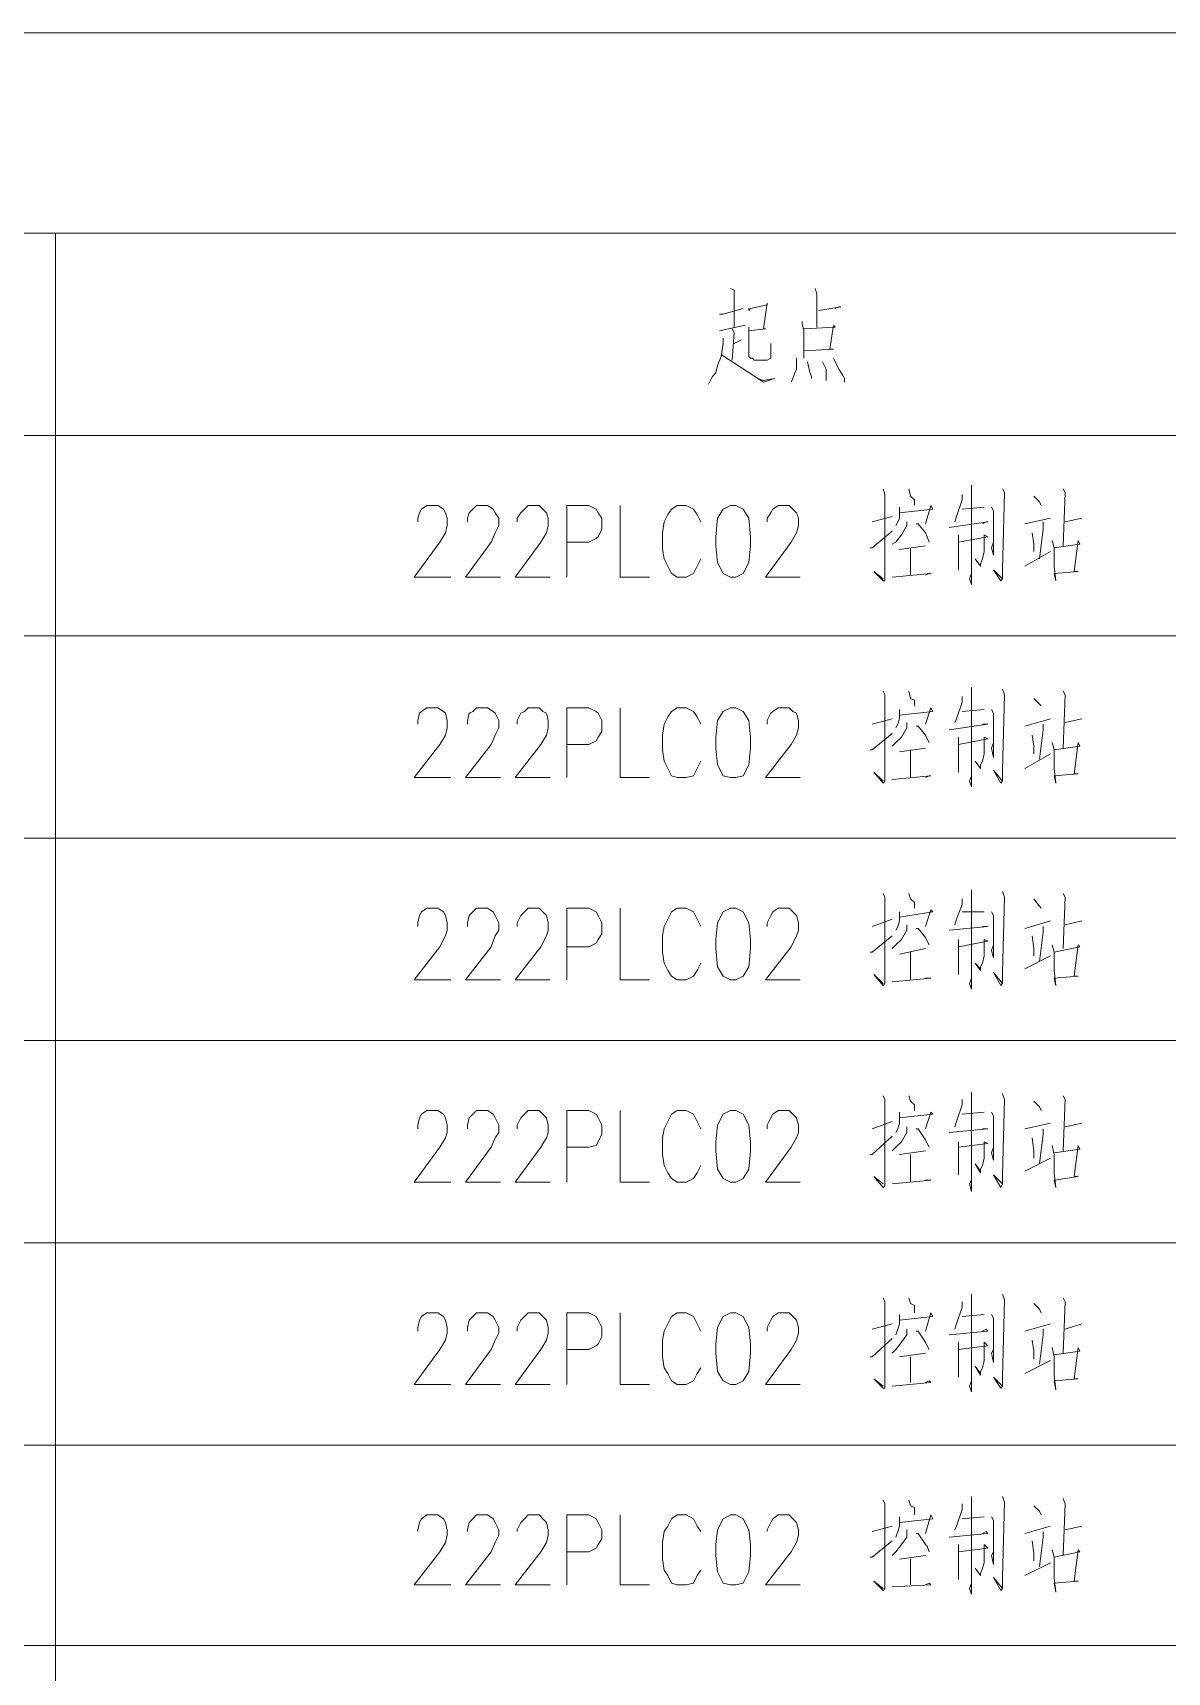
# Model space of a CAD drawing. Header units: millimetres. Extents: x 201 to 11482, y -7821 to 251.
# Drawn here: x 3279 to 3318.2, y -6773.4 to -6716.8 of the extents above; entities that cross this region are included whole.
import ezdxf

# ---------------------------------------------------------------- set-up
doc = ezdxf.new("R2010")
doc.units = ezdxf.units.MM

msp = doc.modelspace()

# ---------------------------------------------------------------- linework, layer by layer
at = {"color": 0, "lineweight": 18}
for points in [[(3548.745, -6723.713), (3548.745, -6716.792), (3240.008, -6716.792), (3240.008, -6723.713), (3548.745, -6723.713)], [(3259.883, -6730.698), (3279.822, -6730.698), (3279.822, -6723.713)], [(3279.822, -6730.698), (3329.606, -6730.698), (3329.606, -6723.713)], [(3303.127, -6725.618), (3303.254, -6725.682), (3303.254, -6725.682), (3303.254, -6726.952)], [(3306.048, -6725.618), (3306.111, -6725.809), (3306.111, -6726.952)], [(3302.746, -6726.507), (3302.809, -6726.507), (3302.873, -6726.507), (3303.571, -6726.317)], [(3303.762, -6726.317), (3303.762, -6726.38), (3303.825, -6726.317), (3304.397, -6726.19), (3304.397, -6726.126), (3304.27, -6727.015), (3304.333, -6727.015), (3303.762, -6727.079), (3303.762, -6726.952), (3303.762, -6727.333), (3303.762, -6727.65), (3303.762, -6727.777), (3303.762, -6727.968), (3303.825, -6728.031), (3303.889, -6728.031), (3303.952, -6728.095), (3304.143, -6728.095), (3304.397, -6728.095), (3304.524, -6728.031), (3304.524, -6728.031), (3304.524, -6727.523), (3304.524, -6728.031)], [(3306.175, -6726.38), (3306.937, -6726.253), (3306.873, -6726.253), (3306.746, -6726.317)], [(3302.746, -6727.079), (3303.635, -6726.888)], [(3305.603, -6726.761), (3305.603, -6726.825), (3305.667, -6727.079), (3305.667, -6728.031), (3305.667, -6727.777), (3306.683, -6727.714), (3306.556, -6727.714), (3306.683, -6726.888), (3306.746, -6726.952), (3305.667, -6727.015)], [(3302.873, -6727.333), (3302.873, -6727.523), (3302.809, -6727.968), (3302.682, -6728.285), (3302.619, -6728.539), (3302.492, -6728.666), (3302.365, -6728.92)], [(3303.19, -6727.015), (3303.254, -6727.142), (3303.19, -6728.095)], [(3303.254, -6727.523), (3303.508, -6727.396)], [(3302.809, -6727.904), (3304.27, -6728.857), (3304.651, -6728.73), (3304.27, -6728.793), (3304.079, -6728.73)], [(3305.413, -6728.031), (3305.413, -6728.412), (3305.349, -6728.539), (3305.286, -6728.73), (3305.222, -6728.857)], [(3306.683, -6728.031), (3306.873, -6728.412), (3307, -6728.603), (3307.064, -6728.73), (3307.064, -6728.857)], [(3305.794, -6728.158), (3305.857, -6728.476), (3305.921, -6728.666), (3305.921, -6728.73)], [(3306.302, -6728.158), (3306.429, -6728.412), (3306.429, -6728.666), (3306.429, -6728.793)], [(3259.883, -6730.698), (3259.883, -6737.62), (3279.822, -6737.62), (3279.822, -6730.698)], [(3279.822, -6737.62), (3329.606, -6737.62), (3329.606, -6730.698)], [(3308.397, -6732.54), (3308.461, -6732.73), (3308.461, -6735.524), (3308.461, -6735.715), (3308.397, -6735.715), (3308.08, -6735.397), (3308.397, -6735.651)], [(3309.286, -6732.54), (3309.35, -6732.794), (3309.477, -6732.921), (3309.477, -6732.984), (3309.477, -6733.111)], [(3311.445, -6732.413), (3311.445, -6732.54), (3311.445, -6735.842), (3311.382, -6735.651), (3311.445, -6735.461)], [(3312.525, -6732.54), (3312.588, -6732.667), (3312.525, -6735.334), (3312.525, -6735.461), (3312.525, -6735.588), (3312.525, -6735.651), (3312.461, -6735.715), (3312.207, -6735.334), (3312.525, -6735.651)], [(3314.62, -6732.54), (3314.684, -6732.667), (3314.62, -6734.508)], [(3292.332, -6733.683), (3292.332, -6733.556), (3292.395, -6733.365), (3292.459, -6733.238), (3292.649, -6733.111), (3293.03, -6733.111), (3293.221, -6733.238), (3293.284, -6733.365), (3293.348, -6733.556), (3293.348, -6733.81), (3293.284, -6734.064), (3293.094, -6734.381), (3292.205, -6735.588), (3293.475, -6735.588)], [(3294.046, -6733.683), (3294.046, -6733.556), (3294.11, -6733.365), (3294.237, -6733.238), (3294.364, -6733.111), (3294.745, -6733.111), (3294.935, -6733.238), (3294.999, -6733.365), (3295.126, -6733.556), (3295.126, -6733.81), (3294.999, -6734.064), (3294.872, -6734.381), (3293.983, -6735.588), (3295.189, -6735.588)], [(3295.761, -6733.683), (3295.761, -6733.556), (3295.888, -6733.365), (3296.015, -6733.238), (3296.142, -6733.111), (3296.523, -6733.111), (3296.65, -6733.238), (3296.777, -6733.365), (3296.84, -6733.556), (3296.84, -6733.81), (3296.777, -6734.064), (3296.586, -6734.381), (3295.697, -6735.588), (3296.904, -6735.588)], [(3297.475, -6735.588), (3297.475, -6733.111), (3298.237, -6733.111), (3298.491, -6733.238), (3298.555, -6733.365), (3298.682, -6733.556), (3298.682, -6733.937), (3298.555, -6734.191), (3298.491, -6734.254), (3298.237, -6734.381), (3297.475, -6734.381)], [(3299.317, -6733.111), (3299.317, -6735.588), (3300.333, -6735.588)], [(3302.111, -6733.683), (3301.984, -6733.429), (3301.857, -6733.238), (3301.603, -6733.111), (3301.285, -6733.111), (3301.095, -6733.238), (3300.968, -6733.429), (3300.841, -6733.683), (3300.777, -6734.064), (3300.777, -6734.635), (3300.841, -6734.953), (3300.968, -6735.207), (3301.095, -6735.461), (3301.285, -6735.588), (3301.603, -6735.588), (3301.857, -6735.461), (3301.984, -6735.207), (3302.111, -6734.953)], [(3303.127, -6733.111), (3302.873, -6733.238), (3302.682, -6733.556), (3302.619, -6734.191), (3302.619, -6734.508), (3302.682, -6735.08), (3302.873, -6735.461), (3303.127, -6735.588), (3303.317, -6735.588), (3303.571, -6735.461), (3303.762, -6735.08), (3303.825, -6734.508), (3303.825, -6734.191), (3303.762, -6733.556), (3303.571, -6733.238), (3303.317, -6733.111), (3303.127, -6733.111)], [(3304.397, -6733.683), (3304.397, -6733.556), (3304.524, -6733.365), (3304.587, -6733.238), (3304.778, -6733.111), (3305.159, -6733.111), (3305.286, -6733.238), (3305.413, -6733.365), (3305.476, -6733.556), (3305.476, -6733.81), (3305.413, -6734.064), (3305.222, -6734.381), (3304.333, -6735.588), (3305.54, -6735.588)], [(3308.969, -6733.175), (3308.969, -6733.365), (3308.969, -6733.556), (3308.905, -6733.683), (3308.842, -6733.81)], [(3308.969, -6733.365), (3310.112, -6733.238), (3310.048, -6733.111), (3309.858, -6733.746)], [(3311.128, -6732.73), (3311.128, -6732.921), (3310.937, -6733.492), (3310.874, -6733.683)], [(3311.128, -6733.238), (3311.89, -6733.175)], [(3312.144, -6733.175), (3312.207, -6733.302), (3312.207, -6734.826), (3312.144, -6734.572), (3312.207, -6734.381)], [(3313.604, -6732.794), (3313.795, -6732.984), (3313.858, -6733.111)], [(3308.016, -6733.683), (3308.715, -6733.492)], [(3309.223, -6733.683), (3309.223, -6733.81), (3309.032, -6734.127), (3308.842, -6734.381), (3308.715, -6734.445)], [(3309.54, -6733.746), (3309.604, -6733.746), (3309.858, -6734.064), (3309.921, -6734.191), (3309.985, -6734.381)], [(3310.683, -6733.873), (3312.017, -6733.683), (3311.953, -6733.683), (3311.826, -6733.746)], [(3313.287, -6733.746), (3314.176, -6733.556)], [(3313.922, -6733.683), (3313.922, -6733.937), (3313.795, -6734.953)], [(3314.684, -6733.683), (3315.255, -6733.556)], [(3307.953, -6734.572), (3308.016, -6734.572), (3308.715, -6734)], [(3311.001, -6734.381), (3312.017, -6734.191), (3311.89, -6734.127), (3311.89, -6734.381), (3311.89, -6734.699), (3311.826, -6734.953), (3311.763, -6735.143), (3311.763, -6735.207), (3311.572, -6734.953), (3311.763, -6735.207)], [(3311.001, -6734.127), (3311.001, -6734.445), (3311.001, -6734.508), (3311.001, -6735.334), (3311.001, -6735.143), (3311.001, -6735.016)], [(3313.541, -6734.064), (3313.604, -6734.445), (3313.604, -6734.699)], [(3314.239, -6734.318), (3314.303, -6734.572), (3314.303, -6735.207), (3314.366, -6735.715), (3314.303, -6735.461), (3315.128, -6735.397), (3315.001, -6735.397), (3315.128, -6734.318), (3315.192, -6734.445), (3314.303, -6734.572)], [(3308.969, -6734.635), (3309.858, -6734.508)], [(3309.35, -6734.572), (3309.35, -6735.524)], [(3313.287, -6735.207), (3314.176, -6734.699)], [(3308.715, -6735.588), (3310.048, -6735.461), (3309.985, -6735.461), (3309.858, -6735.524)], [(3259.883, -6737.62), (3259.883, -6744.605), (3279.822, -6744.605), (3279.822, -6737.62)], [(3311.445, -6739.398), (3311.445, -6739.525), (3311.445, -6742.827), (3311.382, -6742.636), (3311.445, -6742.446)], [(3308.397, -6739.525), (3308.461, -6739.652), (3308.461, -6742.509), (3308.461, -6742.636), (3308.397, -6742.7), (3308.08, -6742.319), (3308.397, -6742.636)], [(3309.286, -6739.525), (3309.35, -6739.779), (3309.477, -6739.842), (3309.477, -6739.906), (3309.477, -6740.033)], [(3311.128, -6739.715), (3311.128, -6739.906), (3310.937, -6740.477), (3310.874, -6740.604)], [(3312.525, -6739.461), (3312.588, -6739.652), (3312.525, -6742.255), (3312.525, -6742.446), (3312.525, -6742.573), (3312.525, -6742.636), (3312.461, -6742.7), (3312.207, -6742.255), (3312.525, -6742.636)], [(3313.604, -6739.779), (3313.795, -6739.969), (3313.858, -6740.033)], [(3314.62, -6739.525), (3314.684, -6739.652), (3314.62, -6741.493)], [(3292.332, -6740.668), (3292.332, -6740.541), (3292.395, -6740.287), (3292.459, -6740.223), (3292.649, -6740.096), (3293.03, -6740.096), (3293.221, -6740.223), (3293.284, -6740.287), (3293.348, -6740.541), (3293.348, -6740.795), (3293.284, -6741.049), (3293.094, -6741.366), (3292.205, -6742.509), (3293.475, -6742.509)], [(3294.046, -6740.668), (3294.046, -6740.541), (3294.11, -6740.287), (3294.237, -6740.223), (3294.364, -6740.096), (3294.745, -6740.096), (3294.935, -6740.223), (3294.999, -6740.287), (3295.126, -6740.541), (3295.126, -6740.795), (3294.999, -6741.049), (3294.872, -6741.366), (3293.983, -6742.509), (3295.189, -6742.509)], [(3295.761, -6740.668), (3295.761, -6740.541), (3295.888, -6740.287), (3296.015, -6740.223), (3296.142, -6740.096), (3296.523, -6740.096), (3296.65, -6740.223), (3296.777, -6740.287), (3296.84, -6740.541), (3296.84, -6740.795), (3296.777, -6741.049), (3296.586, -6741.366), (3295.697, -6742.509), (3296.904, -6742.509)], [(3297.475, -6742.509), (3297.475, -6740.096), (3298.237, -6740.096), (3298.491, -6740.223), (3298.555, -6740.287), (3298.682, -6740.541), (3298.682, -6740.922), (3298.555, -6741.112), (3298.491, -6741.239), (3298.237, -6741.366), (3297.475, -6741.366)], [(3299.317, -6740.096), (3299.317, -6742.509), (3300.333, -6742.509)], [(3302.111, -6740.668), (3301.984, -6740.414), (3301.857, -6740.223), (3301.603, -6740.096), (3301.285, -6740.096), (3301.095, -6740.223), (3300.968, -6740.414), (3300.841, -6740.668), (3300.777, -6741.049), (3300.777, -6741.557), (3300.841, -6741.938), (3300.968, -6742.192), (3301.095, -6742.446), (3301.285, -6742.509), (3301.603, -6742.509), (3301.857, -6742.446), (3301.984, -6742.192), (3302.111, -6741.938)], [(3303.127, -6740.096), (3302.873, -6740.223), (3302.682, -6740.541), (3302.619, -6741.112), (3302.619, -6741.493), (3302.682, -6742.065), (3302.873, -6742.446), (3303.127, -6742.509), (3303.317, -6742.509), (3303.571, -6742.446), (3303.762, -6742.065), (3303.825, -6741.493), (3303.825, -6741.112), (3303.762, -6740.541), (3303.571, -6740.223), (3303.317, -6740.096), (3303.127, -6740.096)], [(3304.397, -6740.668), (3304.397, -6740.541), (3304.524, -6740.287), (3304.587, -6740.223), (3304.778, -6740.096), (3305.159, -6740.096), (3305.286, -6740.223), (3305.413, -6740.287), (3305.476, -6740.541), (3305.476, -6740.795), (3305.413, -6741.049), (3305.222, -6741.366), (3304.333, -6742.509), (3305.54, -6742.509)], [(3308.016, -6740.668), (3308.715, -6740.477)], [(3308.969, -6740.16), (3308.969, -6740.35), (3308.969, -6740.477), (3308.905, -6740.668), (3308.842, -6740.795)], [(3308.969, -6740.35), (3310.112, -6740.223), (3310.048, -6740.096), (3309.858, -6740.668)], [(3311.128, -6740.223), (3311.89, -6740.16)], [(3312.144, -6740.16), (3312.207, -6740.287), (3312.207, -6741.811), (3312.144, -6741.493), (3312.207, -6741.303)], [(3313.287, -6740.731), (3314.176, -6740.477)], [(3314.684, -6740.604), (3315.255, -6740.477)], [(3307.953, -6741.557), (3308.016, -6741.557), (3308.715, -6740.985)], [(3309.223, -6740.604), (3309.223, -6740.795), (3309.032, -6741.112), (3308.842, -6741.303), (3308.715, -6741.43)], [(3309.54, -6740.731), (3309.604, -6740.731), (3309.858, -6741.049), (3309.921, -6741.176), (3309.985, -6741.303)], [(3310.683, -6740.858), (3312.017, -6740.668), (3311.953, -6740.668), (3311.826, -6740.668)], [(3311.001, -6741.366), (3312.017, -6741.176), (3311.89, -6741.112), (3311.89, -6741.303), (3311.89, -6741.684), (3311.826, -6741.938), (3311.763, -6742.065), (3311.763, -6742.192), (3311.572, -6741.938), (3311.763, -6742.192)], [(3311.001, -6741.112), (3311.001, -6741.43), (3311.001, -6741.493), (3311.001, -6742.319), (3311.001, -6742.128), (3311.001, -6742.001)], [(3313.541, -6741.049), (3313.604, -6741.43), (3313.604, -6741.684)], [(3313.922, -6740.668), (3313.922, -6740.858), (3313.795, -6741.874)], [(3308.969, -6741.62), (3309.858, -6741.493)], [(3309.35, -6741.557), (3309.35, -6742.509)], [(3313.287, -6742.192), (3314.176, -6741.684)], [(3314.239, -6741.303), (3314.303, -6741.557), (3314.303, -6742.192), (3314.366, -6742.7), (3314.303, -6742.446), (3315.128, -6742.382), (3315.001, -6742.382), (3315.128, -6741.303), (3315.192, -6741.43), (3314.303, -6741.557)], [(3308.715, -6742.573), (3310.048, -6742.446), (3309.985, -6742.446), (3309.858, -6742.509)], [(3259.883, -6744.605), (3259.883, -6751.59), (3279.822, -6751.59), (3279.822, -6744.605)], [(3279.822, -6744.605), (3329.606, -6744.605)], [(3308.397, -6746.51), (3308.461, -6746.637), (3308.461, -6749.494), (3308.461, -6749.621), (3308.397, -6749.685), (3308.08, -6749.304), (3308.397, -6749.621)], [(3309.286, -6746.51), (3309.35, -6746.7), (3309.477, -6746.827), (3309.477, -6746.891), (3309.477, -6747.018)], [(3311.128, -6746.7), (3311.128, -6746.891), (3310.937, -6747.399), (3310.874, -6747.589)], [(3311.445, -6746.383), (3311.445, -6746.51), (3311.445, -6749.812), (3311.382, -6749.621), (3311.445, -6749.431)], [(3312.525, -6746.446), (3312.588, -6746.637), (3312.525, -6749.24), (3312.525, -6749.431), (3312.525, -6749.558), (3312.525, -6749.621), (3312.461, -6749.685), (3312.207, -6749.24), (3312.525, -6749.621)], [(3313.604, -6746.7), (3313.795, -6746.954), (3313.858, -6747.018)], [(3314.62, -6746.51), (3314.684, -6746.637), (3314.62, -6748.415)], [(3292.332, -6747.653), (3292.332, -6747.526), (3292.395, -6747.272), (3292.459, -6747.145), (3292.649, -6747.018), (3293.03, -6747.018), (3293.221, -6747.145), (3293.284, -6747.272), (3293.348, -6747.526), (3293.348, -6747.78), (3293.284, -6747.97), (3293.094, -6748.351), (3292.205, -6749.494), (3293.475, -6749.494)], [(3294.046, -6747.653), (3294.046, -6747.526), (3294.11, -6747.272), (3294.237, -6747.145), (3294.364, -6747.018), (3294.745, -6747.018), (3294.935, -6747.145), (3294.999, -6747.272), (3295.126, -6747.526), (3295.126, -6747.78), (3294.999, -6747.97), (3294.872, -6748.351), (3293.983, -6749.494), (3295.189, -6749.494)], [(3295.761, -6747.653), (3295.761, -6747.526), (3295.888, -6747.272), (3296.015, -6747.145), (3296.142, -6747.018), (3296.523, -6747.018), (3296.65, -6747.145), (3296.777, -6747.272), (3296.84, -6747.526), (3296.84, -6747.78), (3296.777, -6747.97), (3296.586, -6748.351), (3295.697, -6749.494), (3296.904, -6749.494)], [(3297.475, -6749.494), (3297.475, -6747.018), (3298.237, -6747.018), (3298.491, -6747.145), (3298.555, -6747.272), (3298.682, -6747.526), (3298.682, -6747.907), (3298.555, -6748.097), (3298.491, -6748.224), (3298.237, -6748.351), (3297.475, -6748.351)], [(3299.317, -6747.018), (3299.317, -6749.494), (3300.333, -6749.494)], [(3302.111, -6747.653), (3301.984, -6747.399), (3301.857, -6747.145), (3301.603, -6747.018), (3301.285, -6747.018), (3301.095, -6747.145), (3300.968, -6747.399), (3300.841, -6747.653), (3300.777, -6747.97), (3300.777, -6748.542), (3300.841, -6748.923), (3300.968, -6749.177), (3301.095, -6749.367), (3301.285, -6749.494), (3301.603, -6749.494), (3301.857, -6749.367), (3301.984, -6749.177), (3302.111, -6748.923)], [(3303.127, -6747.018), (3302.873, -6747.145), (3302.682, -6747.526), (3302.619, -6748.097), (3302.619, -6748.415), (3302.682, -6749.05), (3302.873, -6749.367), (3303.127, -6749.494), (3303.317, -6749.494), (3303.571, -6749.367), (3303.762, -6749.05), (3303.825, -6748.415), (3303.825, -6748.097), (3303.762, -6747.526), (3303.571, -6747.145), (3303.317, -6747.018), (3303.127, -6747.018)], [(3304.397, -6747.653), (3304.397, -6747.526), (3304.524, -6747.272), (3304.587, -6747.145), (3304.778, -6747.018), (3305.159, -6747.018), (3305.286, -6747.145), (3305.413, -6747.272), (3305.476, -6747.526), (3305.476, -6747.78), (3305.413, -6747.97), (3305.222, -6748.351), (3304.333, -6749.494), (3305.54, -6749.494)], [(3308.969, -6747.145), (3308.969, -6747.335), (3308.969, -6747.462), (3308.905, -6747.653), (3308.842, -6747.78)], [(3308.969, -6747.335), (3310.112, -6747.145), (3310.048, -6747.081), (3309.858, -6747.653)], [(3311.128, -6747.145), (3311.89, -6747.145)], [(3312.144, -6747.145), (3312.207, -6747.272), (3312.207, -6748.732), (3312.144, -6748.478), (3312.207, -6748.288)], [(3308.016, -6747.653), (3308.715, -6747.399)], [(3309.223, -6747.589), (3309.223, -6747.78), (3309.032, -6748.097), (3308.842, -6748.288), (3308.715, -6748.415)], [(3309.54, -6747.716), (3309.604, -6747.716), (3309.858, -6748.034), (3309.921, -6748.161), (3309.985, -6748.288)], [(3310.683, -6747.78), (3312.017, -6747.653), (3311.953, -6747.653), (3311.826, -6747.653)], [(3313.287, -6747.716), (3314.176, -6747.462)], [(3313.922, -6747.653), (3313.922, -6747.843), (3313.795, -6748.859)], [(3314.684, -6747.589), (3315.255, -6747.462)], [(3307.953, -6748.542), (3308.016, -6748.542), (3308.715, -6747.97)], [(3308.969, -6748.605), (3309.858, -6748.415)], [(3311.001, -6748.351), (3312.017, -6748.161), (3311.89, -6748.097), (3311.89, -6748.288), (3311.89, -6748.669), (3311.826, -6748.923), (3311.763, -6749.05), (3311.763, -6749.177), (3311.572, -6748.923), (3311.763, -6749.113)], [(3311.001, -6748.097), (3311.001, -6748.415), (3311.001, -6748.415), (3311.001, -6749.304), (3311.001, -6749.113), (3311.001, -6748.986)], [(3313.541, -6747.97), (3313.604, -6748.415), (3313.604, -6748.669)], [(3314.239, -6748.288), (3314.303, -6748.542), (3314.303, -6749.177), (3314.366, -6749.685), (3314.303, -6749.431), (3315.128, -6749.367), (3315.001, -6749.367), (3315.128, -6748.288), (3315.192, -6748.351), (3314.303, -6748.542)], [(3309.35, -6748.542), (3309.35, -6749.494)], [(3313.287, -6749.113), (3314.176, -6748.669)], [(3308.715, -6749.558), (3310.048, -6749.431), (3309.985, -6749.431), (3309.858, -6749.431)], [(3259.883, -6751.59), (3259.883, -6758.575), (3279.822, -6758.575)], [(3279.822, -6751.59), (3329.606, -6751.59)], [(3279.822, -6751.59), (3279.822, -6758.575), (3329.606, -6758.575)], [(3308.397, -6753.495), (3308.461, -6753.622), (3308.461, -6756.479), (3308.461, -6756.606), (3308.397, -6756.67), (3308.08, -6756.289), (3308.397, -6756.543)], [(3309.286, -6753.495), (3309.35, -6753.685), (3309.477, -6753.812), (3309.477, -6753.876), (3309.477, -6754.003)], [(3311.445, -6753.368), (3311.445, -6753.495), (3311.445, -6756.797), (3311.382, -6756.543), (3311.445, -6756.416)], [(3312.525, -6753.431), (3312.588, -6753.622), (3312.525, -6756.225), (3312.525, -6756.416), (3312.525, -6756.543), (3312.525, -6756.543), (3312.461, -6756.67), (3312.207, -6756.225), (3312.525, -6756.543)], [(3314.62, -6753.495), (3314.684, -6753.622), (3314.62, -6755.4)], [(3292.332, -6754.638), (3292.332, -6754.511), (3292.395, -6754.257), (3292.459, -6754.13), (3292.649, -6754.003), (3293.03, -6754.003), (3293.221, -6754.13), (3293.284, -6754.257), (3293.348, -6754.511), (3293.348, -6754.765), (3293.284, -6754.955), (3293.094, -6755.273), (3292.205, -6756.479), (3293.475, -6756.479)], [(3294.046, -6754.638), (3294.046, -6754.511), (3294.11, -6754.257), (3294.237, -6754.13), (3294.364, -6754.003), (3294.745, -6754.003), (3294.935, -6754.13), (3294.999, -6754.257), (3295.126, -6754.511), (3295.126, -6754.765), (3294.999, -6754.955), (3294.872, -6755.273), (3293.983, -6756.479), (3295.189, -6756.479)], [(3295.761, -6754.638), (3295.761, -6754.511), (3295.888, -6754.257), (3296.015, -6754.13), (3296.142, -6754.003), (3296.523, -6754.003), (3296.65, -6754.13), (3296.777, -6754.257), (3296.84, -6754.511), (3296.84, -6754.765), (3296.777, -6754.955), (3296.586, -6755.273), (3295.697, -6756.479), (3296.904, -6756.479)], [(3297.475, -6756.479), (3297.475, -6754.003), (3298.237, -6754.003), (3298.491, -6754.13), (3298.555, -6754.257), (3298.682, -6754.511), (3298.682, -6754.828), (3298.555, -6755.082), (3298.491, -6755.209), (3298.237, -6755.273), (3297.475, -6755.273)], [(3299.317, -6754.003), (3299.317, -6756.479), (3300.333, -6756.479)], [(3302.111, -6754.638), (3301.984, -6754.384), (3301.857, -6754.13), (3301.603, -6754.003), (3301.285, -6754.003), (3301.095, -6754.13), (3300.968, -6754.384), (3300.841, -6754.638), (3300.777, -6754.955), (3300.777, -6755.527), (3300.841, -6755.908), (3300.968, -6756.162), (3301.095, -6756.352), (3301.285, -6756.479), (3301.603, -6756.479), (3301.857, -6756.352), (3301.984, -6756.162), (3302.111, -6755.908)], [(3303.127, -6754.003), (3302.873, -6754.13), (3302.682, -6754.511), (3302.619, -6755.082), (3302.619, -6755.4), (3302.682, -6756.035), (3302.873, -6756.352), (3303.127, -6756.479), (3303.317, -6756.479), (3303.571, -6756.352), (3303.762, -6756.035), (3303.825, -6755.4), (3303.825, -6755.082), (3303.762, -6754.511), (3303.571, -6754.13), (3303.317, -6754.003), (3303.127, -6754.003)], [(3304.397, -6754.638), (3304.397, -6754.511), (3304.524, -6754.257), (3304.587, -6754.13), (3304.778, -6754.003), (3305.159, -6754.003), (3305.286, -6754.13), (3305.413, -6754.257), (3305.476, -6754.511), (3305.476, -6754.765), (3305.413, -6754.955), (3305.222, -6755.273), (3304.333, -6756.479), (3305.54, -6756.479)], [(3308.969, -6754.066), (3308.969, -6754.257), (3308.969, -6754.447), (3308.905, -6754.638), (3308.842, -6754.765)], [(3308.969, -6754.257), (3310.112, -6754.13), (3310.048, -6754.066), (3309.858, -6754.638)], [(3311.128, -6753.622), (3311.128, -6753.812), (3310.937, -6754.384), (3310.874, -6754.574)], [(3311.128, -6754.13), (3311.89, -6754.066)], [(3312.144, -6754.066), (3312.207, -6754.193), (3312.207, -6755.717), (3312.144, -6755.463), (3312.207, -6755.273)], [(3313.604, -6753.685), (3313.795, -6753.876), (3313.858, -6754.003)], [(3308.016, -6754.638), (3308.715, -6754.384)], [(3309.223, -6754.574), (3309.223, -6754.765), (3309.032, -6755.082), (3308.842, -6755.273), (3308.715, -6755.4)], [(3309.54, -6754.638), (3309.604, -6754.638), (3309.858, -6755.019), (3309.921, -6755.146), (3309.985, -6755.273)], [(3310.683, -6754.765), (3312.017, -6754.638), (3311.953, -6754.638), (3311.826, -6754.638)], [(3313.287, -6754.638), (3314.176, -6754.447)], [(3313.922, -6754.638), (3313.922, -6754.828), (3313.795, -6755.844)], [(3314.684, -6754.574), (3315.255, -6754.447)], [(3307.953, -6755.527), (3308.016, -6755.527), (3308.715, -6754.892)], [(3311.001, -6755.273), (3312.017, -6755.146), (3311.89, -6755.082), (3311.89, -6755.273), (3311.89, -6755.654), (3311.826, -6755.908), (3311.763, -6756.035), (3311.763, -6756.162), (3311.572, -6755.844), (3311.763, -6756.098)], [(3311.001, -6755.082), (3311.001, -6755.4), (3311.001, -6755.4), (3311.001, -6756.225), (3311.001, -6756.098), (3311.001, -6755.908)], [(3313.541, -6754.955), (3313.604, -6755.4), (3313.604, -6755.654)], [(3314.239, -6755.209), (3314.303, -6755.527), (3314.303, -6756.162), (3314.366, -6756.67), (3314.303, -6756.416), (3315.128, -6756.289), (3315.001, -6756.289), (3315.128, -6755.209), (3315.192, -6755.336), (3314.303, -6755.463)], [(3308.969, -6755.527), (3309.858, -6755.4)], [(3309.35, -6755.527), (3309.35, -6756.479)], [(3313.287, -6756.098), (3314.176, -6755.654)], [(3308.715, -6756.543), (3310.048, -6756.416), (3309.985, -6756.416), (3309.858, -6756.416)], [(3259.883, -6758.575), (3259.883, -6765.56), (3279.822, -6765.56)], [(3279.822, -6758.575), (3279.822, -6765.56), (3329.606, -6765.56)], [(3311.445, -6760.353), (3311.445, -6760.48), (3311.445, -6763.718), (3311.382, -6763.528), (3311.445, -6763.337)], [(3312.525, -6760.353), (3312.588, -6760.543), (3312.525, -6763.21), (3312.525, -6763.337), (3312.525, -6763.528), (3312.525, -6763.528), (3312.461, -6763.591), (3312.207, -6763.21), (3312.525, -6763.528)], [(3308.397, -6760.48), (3308.461, -6760.607), (3308.461, -6763.401), (3308.461, -6763.591), (3308.397, -6763.591), (3308.08, -6763.274), (3308.397, -6763.528)], [(3309.286, -6760.48), (3309.35, -6760.67), (3309.477, -6760.734), (3309.477, -6760.861), (3309.477, -6760.988)], [(3311.128, -6760.607), (3311.128, -6760.797), (3310.937, -6761.369), (3310.874, -6761.559)], [(3313.604, -6760.67), (3313.795, -6760.861), (3313.858, -6760.988)], [(3314.62, -6760.48), (3314.684, -6760.607), (3314.62, -6762.385)], [(3292.332, -6761.623), (3292.332, -6761.496), (3292.395, -6761.242), (3292.459, -6761.115), (3292.649, -6760.988), (3293.03, -6760.988), (3293.221, -6761.115), (3293.284, -6761.242), (3293.348, -6761.496), (3293.348, -6761.686), (3293.284, -6761.94), (3293.094, -6762.258), (3292.205, -6763.464), (3293.475, -6763.464)], [(3294.046, -6761.623), (3294.046, -6761.496), (3294.11, -6761.242), (3294.237, -6761.115), (3294.364, -6760.988), (3294.745, -6760.988), (3294.935, -6761.115), (3294.999, -6761.242), (3295.126, -6761.496), (3295.126, -6761.686), (3294.999, -6761.94), (3294.872, -6762.258), (3293.983, -6763.464), (3295.189, -6763.464)], [(3295.761, -6761.623), (3295.761, -6761.496), (3295.888, -6761.242), (3296.015, -6761.115), (3296.142, -6760.988), (3296.523, -6760.988), (3296.65, -6761.115), (3296.777, -6761.242), (3296.84, -6761.496), (3296.84, -6761.686), (3296.777, -6761.94), (3296.586, -6762.258), (3295.697, -6763.464), (3296.904, -6763.464)], [(3297.475, -6763.464), (3297.475, -6760.988), (3298.237, -6760.988), (3298.491, -6761.115), (3298.555, -6761.242), (3298.682, -6761.496), (3298.682, -6761.813), (3298.555, -6762.067), (3298.491, -6762.131), (3298.237, -6762.258), (3297.475, -6762.258)], [(3299.317, -6760.988), (3299.317, -6763.464), (3300.333, -6763.464)], [(3302.111, -6761.623), (3301.984, -6761.369), (3301.857, -6761.115), (3301.603, -6760.988), (3301.285, -6760.988), (3301.095, -6761.115), (3300.968, -6761.369), (3300.841, -6761.623), (3300.777, -6761.94), (3300.777, -6762.512), (3300.841, -6762.893), (3300.968, -6763.083), (3301.095, -6763.337), (3301.285, -6763.464), (3301.603, -6763.464), (3301.857, -6763.337), (3301.984, -6763.083), (3302.111, -6762.893)], [(3303.127, -6760.988), (3302.873, -6761.115), (3302.682, -6761.496), (3302.619, -6762.067), (3302.619, -6762.385), (3302.682, -6763.02), (3302.873, -6763.337), (3303.127, -6763.464), (3303.317, -6763.464), (3303.571, -6763.337), (3303.762, -6763.02), (3303.825, -6762.385), (3303.825, -6762.067), (3303.762, -6761.496), (3303.571, -6761.115), (3303.317, -6760.988), (3303.127, -6760.988)], [(3304.397, -6761.623), (3304.397, -6761.496), (3304.524, -6761.242), (3304.587, -6761.115), (3304.778, -6760.988), (3305.159, -6760.988), (3305.286, -6761.115), (3305.413, -6761.242), (3305.476, -6761.496), (3305.476, -6761.686), (3305.413, -6761.94), (3305.222, -6762.258), (3304.333, -6763.464), (3305.54, -6763.464)], [(3308.016, -6761.559), (3308.715, -6761.369)], [(3308.969, -6761.051), (3308.969, -6761.242), (3308.969, -6761.369), (3308.905, -6761.559), (3308.842, -6761.75)], [(3308.969, -6761.242), (3310.112, -6761.115), (3310.048, -6760.988), (3309.858, -6761.623)], [(3311.128, -6761.115), (3311.89, -6761.051)], [(3312.144, -6761.051), (3312.207, -6761.178), (3312.207, -6762.702), (3312.144, -6762.385), (3312.207, -6762.258)], [(3313.287, -6761.623), (3314.176, -6761.369)], [(3314.684, -6761.559), (3315.255, -6761.369)], [(3307.953, -6762.512), (3308.016, -6762.512), (3308.715, -6761.877)], [(3309.223, -6761.559), (3309.223, -6761.75), (3309.032, -6762.004), (3308.842, -6762.258), (3308.715, -6762.385)], [(3309.54, -6761.623), (3309.604, -6761.623), (3309.858, -6762.004), (3309.921, -6762.131), (3309.985, -6762.258)], [(3310.683, -6761.75), (3312.017, -6761.623), (3311.953, -6761.559), (3311.826, -6761.623)], [(3311.001, -6762.258), (3312.017, -6762.131), (3311.89, -6762.004), (3311.89, -6762.258), (3311.89, -6762.639), (3311.826, -6762.893), (3311.763, -6763.02), (3311.763, -6763.147), (3311.572, -6762.829), (3311.763, -6763.083)], [(3311.001, -6762.004), (3311.001, -6762.321), (3311.001, -6762.385), (3311.001, -6763.21), (3311.001, -6763.02), (3311.001, -6762.893)], [(3313.541, -6761.94), (3313.604, -6762.321), (3313.604, -6762.575)], [(3313.922, -6761.559), (3313.922, -6761.75), (3313.795, -6762.766)], [(3308.969, -6762.512), (3309.858, -6762.385)], [(3309.35, -6762.512), (3309.35, -6763.401)], [(3313.287, -6763.083), (3314.176, -6762.639)], [(3314.239, -6762.194), (3314.303, -6762.512), (3314.303, -6763.147), (3314.366, -6763.655), (3314.303, -6763.337), (3315.128, -6763.274), (3315.001, -6763.274), (3315.128, -6762.194), (3315.192, -6762.321), (3314.303, -6762.448)], [(3308.715, -6763.528), (3310.048, -6763.401), (3309.985, -6763.337), (3309.858, -6763.401)], [(3259.883, -6765.56), (3259.883, -6772.481), (3279.822, -6772.481)], [(3279.822, -6765.56), (3279.822, -6772.481), (3329.606, -6772.481)], [(3308.397, -6767.465), (3308.461, -6767.592), (3308.461, -6770.386), (3308.461, -6770.513), (3308.397, -6770.576), (3308.08, -6770.259), (3308.397, -6770.513)], [(3309.286, -6767.465), (3309.35, -6767.655), (3309.477, -6767.719), (3309.477, -6767.846), (3309.477, -6767.973)], [(3311.128, -6767.592), (3311.128, -6767.782), (3310.937, -6768.354), (3310.874, -6768.481)], [(3311.445, -6767.338), (3311.445, -6767.465), (3311.445, -6770.703), (3311.382, -6770.513), (3311.445, -6770.322)], [(3312.525, -6767.338), (3312.588, -6767.528), (3312.525, -6770.132), (3312.525, -6770.322), (3312.525, -6770.449), (3312.525, -6770.513), (3312.461, -6770.576), (3312.207, -6770.132), (3312.525, -6770.513)], [(3313.604, -6767.655), (3313.795, -6767.846), (3313.858, -6767.973)], [(3314.62, -6767.401), (3314.684, -6767.592), (3314.62, -6769.37)], [(3292.332, -6768.544), (3292.332, -6768.481), (3292.395, -6768.227), (3292.459, -6768.1), (3292.649, -6767.973), (3293.03, -6767.973), (3293.221, -6768.1), (3293.284, -6768.227), (3293.348, -6768.481), (3293.348, -6768.671), (3293.284, -6768.925), (3293.094, -6769.243), (3292.205, -6770.386), (3293.475, -6770.386)], [(3294.046, -6768.544), (3294.046, -6768.481), (3294.11, -6768.227), (3294.237, -6768.1), (3294.364, -6767.973), (3294.745, -6767.973), (3294.935, -6768.1), (3294.999, -6768.227), (3295.126, -6768.481), (3295.126, -6768.671), (3294.999, -6768.925), (3294.872, -6769.243), (3293.983, -6770.386), (3295.189, -6770.386)], [(3295.761, -6768.544), (3295.761, -6768.481), (3295.888, -6768.227), (3296.015, -6768.1), (3296.142, -6767.973), (3296.523, -6767.973), (3296.65, -6768.1), (3296.777, -6768.227), (3296.84, -6768.481), (3296.84, -6768.671), (3296.777, -6768.925), (3296.586, -6769.243), (3295.697, -6770.386), (3296.904, -6770.386)], [(3297.475, -6770.386), (3297.475, -6767.973), (3298.237, -6767.973), (3298.491, -6768.1), (3298.555, -6768.227), (3298.682, -6768.481), (3298.682, -6768.798), (3298.555, -6768.989), (3298.491, -6769.116), (3298.237, -6769.243), (3297.475, -6769.243)], [(3299.317, -6767.973), (3299.317, -6770.386), (3300.333, -6770.386)], [(3302.111, -6768.544), (3301.984, -6768.354), (3301.857, -6768.1), (3301.603, -6767.973), (3301.285, -6767.973), (3301.095, -6768.1), (3300.968, -6768.354), (3300.841, -6768.544), (3300.777, -6768.925), (3300.777, -6769.497), (3300.841, -6769.878), (3300.968, -6770.068), (3301.095, -6770.322), (3301.285, -6770.386), (3301.603, -6770.386), (3301.857, -6770.322), (3301.984, -6770.068), (3302.111, -6769.878)], [(3303.127, -6767.973), (3302.873, -6768.1), (3302.682, -6768.481), (3302.619, -6768.989), (3302.619, -6769.37), (3302.682, -6769.941), (3302.873, -6770.322), (3303.127, -6770.386), (3303.317, -6770.386), (3303.571, -6770.322), (3303.762, -6769.941), (3303.825, -6769.37), (3303.825, -6768.989), (3303.762, -6768.481), (3303.571, -6768.1), (3303.317, -6767.973), (3303.127, -6767.973)], [(3304.397, -6768.544), (3304.397, -6768.481), (3304.524, -6768.227), (3304.587, -6768.1), (3304.778, -6767.973), (3305.159, -6767.973), (3305.286, -6768.1), (3305.413, -6768.227), (3305.476, -6768.481), (3305.476, -6768.671), (3305.413, -6768.925), (3305.222, -6769.243), (3304.333, -6770.386), (3305.54, -6770.386)], [(3308.969, -6768.036), (3308.969, -6768.227), (3308.969, -6768.354), (3308.905, -6768.544), (3308.842, -6768.735)], [(3308.969, -6768.227), (3310.112, -6768.1), (3310.048, -6767.973), (3309.858, -6768.608)], [(3311.128, -6768.1), (3311.89, -6768.036)], [(3312.144, -6768.036), (3312.207, -6768.163), (3312.207, -6769.687), (3312.144, -6769.37), (3312.207, -6769.243)], [(3307.953, -6769.433), (3308.016, -6769.433), (3308.715, -6768.862)], [(3308.016, -6768.544), (3308.715, -6768.354)], [(3309.223, -6768.481), (3309.223, -6768.735), (3309.032, -6768.989), (3308.842, -6769.243), (3308.715, -6769.37)], [(3309.54, -6768.608), (3309.604, -6768.608), (3309.858, -6768.989), (3309.921, -6769.052), (3309.985, -6769.243)], [(3310.683, -6768.735), (3312.017, -6768.608), (3311.953, -6768.544), (3311.826, -6768.608)], [(3313.287, -6768.608), (3314.176, -6768.354)], [(3313.541, -6768.862), (3313.604, -6769.306), (3313.604, -6769.56)], [(3313.922, -6768.544), (3313.922, -6768.735), (3313.795, -6769.751)], [(3314.684, -6768.481), (3315.255, -6768.354)], [(3308.969, -6769.497), (3309.858, -6769.37)], [(3311.001, -6769.243), (3312.017, -6769.116), (3311.89, -6768.989), (3311.89, -6769.243), (3311.89, -6769.624), (3311.826, -6769.814), (3311.763, -6770.005), (3311.763, -6770.068), (3311.572, -6769.814), (3311.763, -6770.068)], [(3311.001, -6768.989), (3311.001, -6769.306), (3311.001, -6769.37), (3311.001, -6770.195), (3311.001, -6770.005), (3311.001, -6769.878)], [(3314.239, -6769.179), (3314.303, -6769.433), (3314.303, -6770.132), (3314.366, -6770.64), (3314.303, -6770.322), (3315.128, -6770.259), (3315.001, -6770.259), (3315.128, -6769.179), (3315.192, -6769.243), (3314.303, -6769.433)], [(3309.35, -6769.497), (3309.35, -6770.386)], [(3313.287, -6770.068), (3314.176, -6769.624)], [(3308.715, -6770.449), (3310.048, -6770.386), (3309.985, -6770.322), (3309.858, -6770.386)], [(3279.822, -6772.481), (3279.822, -6779.466), (3329.606, -6779.466)]]:
    msp.add_lwpolyline(points, dxfattribs=at)

doc.saveas('drawing.dxf')
